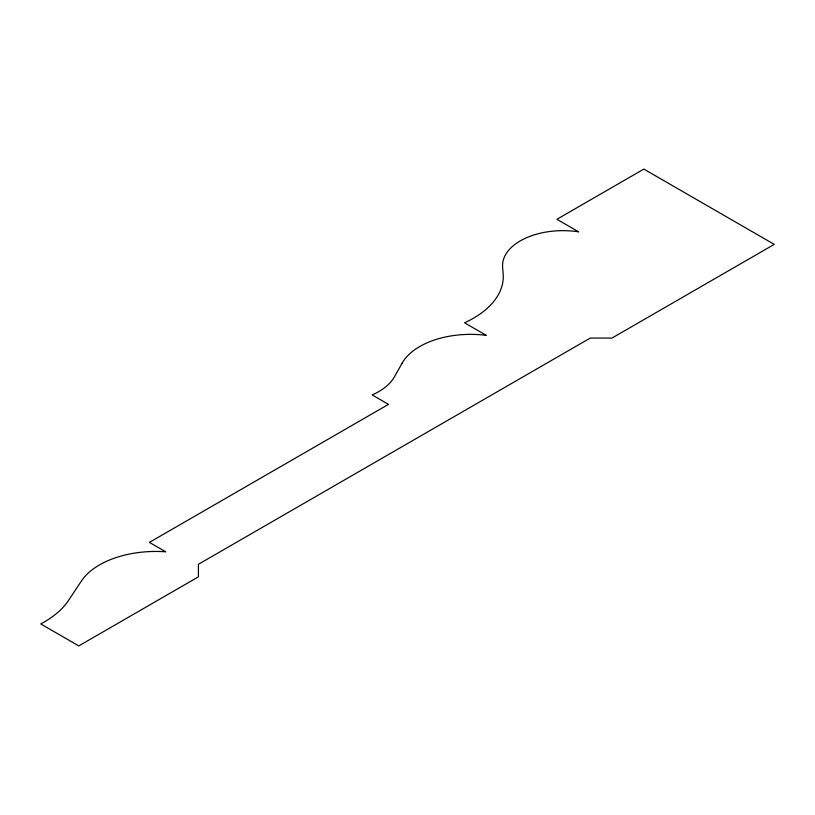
<?xml version="1.0" encoding="UTF-8"?>
<svg xmlns="http://www.w3.org/2000/svg" width="815" height="815" viewBox="0 0 815 815"><rect width="100%" height="100%" fill="white"/><g stroke="black" fill="none" stroke-linecap="round" stroke-linejoin="round"><path stroke-width="1.22" d="M402.141 363.113L394.47 376.764A64.864 37.449 0 0 1 372.18 394.949L388.48 404.362L149.42 542.383L165.72 551.796A79.738 46.037 0 0 0 81.419 580.993L68.521 600.411A107.285 61.94 0 0 1 40.75 623.944L78.78 645.908L198.422 576.837L198.422 564.286L590.254 338.062L611.994 338.062L774.25 244.378L643.85 169.092L556.92 219.286L578.65 231.837A60.493 34.933 0 0 0 502.611 267.249L503.161 273.799A101.997 58.884 0 0 1 464.55 322.801L486.28 335.352A72.015 41.575 0 0 0 402.141 363.113"/></g></svg>
